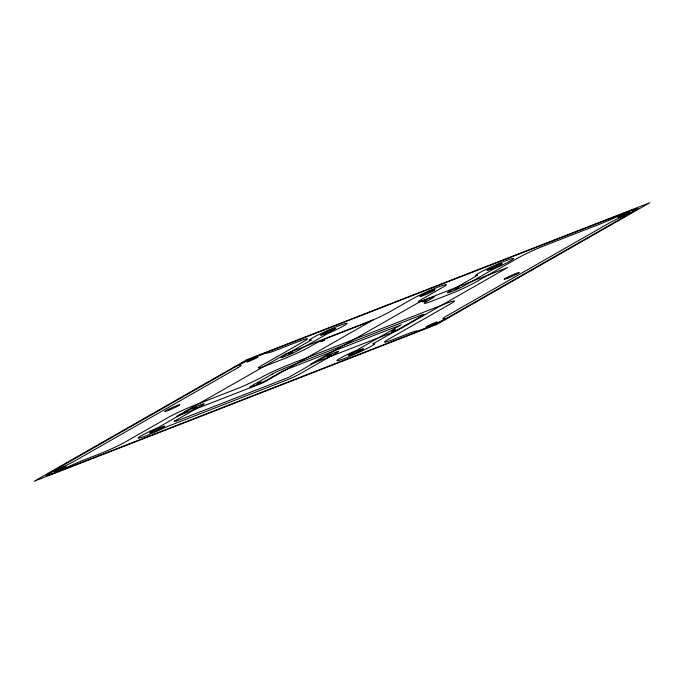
<?xml version="1.0" encoding="UTF-8"?>
<svg xmlns="http://www.w3.org/2000/svg" width="684" height="684" viewBox="0 0 684 684"><rect width="100%" height="100%" fill="white"/><g stroke="black" fill="none" stroke-linecap="round" stroke-linejoin="round"><path stroke-width="1.03" d="M192.956 408.852L196.736 407.16L192.991 408.878M292.359 352.559L288.648 354.226L292.367 352.508M320.779 341.658L324.558 339.974L320.813 341.692M331.005 354.902L327.268 356.569L331.013 354.851M391.624 331.458L395.403 329.773L391.633 331.492M455.057 289.349L458.836 287.665L455.125 289.375M257.364 383.75L261.126 382.082L257.364 383.75M422.883 301.875L426.645 300.208L422.883 301.875M246.967 359.664L34.2 481.254L437.033 324.336L649.8 202.746L246.967 359.664M238.631 365.008L48.88 473.448A18.724 1.308 -24.1 0 0 53.737 473.268L421.677 329.936A18.724 1.308 -24.1 0 0 445.369 318.992L635.12 210.552A18.724 1.308 -24.1 0 0 630.263 210.732L262.323 354.064A18.724 1.308 -24.1 0 0 238.631 365.008M237.964 367.693L74.924 460.871A20.802 1.454 -24.1 0 1 60.611 467.941L59.44 468.472A14.561 1.017 -24.1 0 0 47.264 475.081A14.561 1.017 -24.1 0 0 61.603 469.728L71.982 465.043A20.802 1.454 -24.1 0 1 83.995 459.956L99.163 454.048A20.802 1.454 -24.1 0 0 125.488 441.89L168.367 417.385A20.802 1.454 -24.1 0 1 194.683 405.227L235.287 389.41A20.802 1.454 -24.1 0 0 261.613 377.252A20.802 1.454 -24.1 0 1 287.93 365.102L446.002 303.525A20.802 1.454 -24.1 0 1 451.397 303.328L387.597 339.786A20.802 1.454 -24.1 0 0 392.992 339.589L408.16 333.681A20.802 1.454 -24.1 0 1 415.718 331.142L419.027 330.5A14.561 1.017 -24.1 0 0 435.862 323.712A14.561 1.017 -24.1 0 0 444.249 318.573L443.873 318.65A20.802 1.454 -24.1 0 1 446.036 316.307L609.076 223.129A20.802 1.454 -24.1 0 1 623.389 216.058L624.56 215.528A14.561 1.017 -24.1 0 0 636.736 208.919A14.561 1.017 -24.1 0 0 622.397 214.272L612.018 218.957A20.802 1.454 -24.1 0 1 600.005 224.044L544.712 245.582A20.802 1.454 -24.1 0 0 518.386 257.74L475.508 282.244A20.802 1.454 -24.1 0 1 449.191 294.402L432.852 300.763A20.802 1.454 -24.1 0 1 427.457 300.96L432.69 297.976A10.405 0.727 -24.1 0 0 429.988 298.07L426.765 299.327A20.802 1.454 -24.1 0 1 421.37 299.532L443.317 286.981A20.802 1.454 -24.1 0 0 437.922 287.186A20.802 1.454 -24.1 0 0 411.597 299.344L389.649 311.887A20.802 1.454 -24.1 0 1 363.324 324.045L327.91 337.836A10.405 0.727 -24.1 0 0 314.743 343.915L309.51 346.908A20.802 1.454 -24.1 0 1 283.193 359.066L266.854 365.427A20.802 1.454 -24.1 0 1 261.459 365.624L304.337 341.119A20.802 1.454 -24.1 0 0 298.934 341.325L275.84 350.319A20.802 1.454 -24.1 0 1 268.282 352.858L264.973 353.5A14.561 1.017 -24.1 0 0 248.138 360.288A14.561 1.017 -24.1 0 0 239.751 365.427L240.127 365.35A20.802 1.454 -24.1 0 1 237.964 367.693M286.177 353.748L176.318 416.53L263.545 382.553L373.404 319.77L286.177 353.748M186.92 411.11L158.337 427.44A20.802 1.454 -24.1 0 0 138.595 438.128A20.802 1.454 -24.1 0 0 165.708 427.175L286.254 380.219A10.405 0.727 -24.1 0 0 299.412 374.139L337.058 352.628A10.405 0.727 -24.1 0 0 334.365 352.722A10.405 0.727 -24.1 0 0 321.198 358.801L288.785 377.329L176.173 421.19A20.802 1.454 -24.1 0 0 174.198 421.267L202.78 404.928A10.405 0.727 -24.1 0 0 200.087 405.031A10.405 0.727 -24.1 0 0 186.92 411.11M311.134 340.128L282.552 356.458A10.405 0.727 -24.1 0 0 285.245 356.355A10.405 0.727 -24.1 0 0 298.412 350.276L326.995 333.946A20.802 1.454 -24.1 0 0 347.002 323.284A20.802 1.454 -24.1 0 0 322.703 332.749A20.802 1.454 -24.1 0 0 311.134 340.128M272.241 374.071L251.31 386.024A10.405 0.727 -24.1 0 0 254.012 385.93A10.405 0.727 -24.1 0 0 267.17 379.851L282.868 370.882L401.286 324.755L357.005 350.054A20.802 1.454 -24.1 0 0 336.998 360.716A20.802 1.454 -24.1 0 0 361.297 351.251A20.802 1.454 -24.1 0 0 372.865 343.872L422.379 315.581A10.405 0.727 -24.1 0 0 419.677 315.683L285.399 367.992A10.405 0.727 -24.1 0 0 272.241 374.071M420.455 301.447L310.596 364.23L397.823 330.252L507.682 267.47L420.455 301.447M477.603 275.276L449.02 291.615A10.405 0.727 -24.1 0 0 451.722 291.512A10.405 0.727 -24.1 0 0 464.881 285.433L493.463 269.094A20.802 1.454 -24.1 0 0 513.47 258.432A20.802 1.454 -24.1 0 0 489.171 267.897A20.802 1.454 -24.1 0 0 477.603 275.276M57.61 470.806A6.241 0.436 -24.1 0 0 66.22 466.574A6.241 0.436 -24.1 0 0 57.73 469.925A6.241 0.436 -24.1 0 0 57.61 470.806M249.455 361.169A6.241 0.436 -24.1 0 0 258.065 356.937A6.241 0.436 -24.1 0 0 249.574 360.288A6.241 0.436 -24.1 0 0 249.455 361.169M620.568 216.606A6.241 0.436 -24.1 0 0 629.177 212.373A6.241 0.436 -24.1 0 0 620.687 215.725A6.241 0.436 -24.1 0 0 620.568 216.606M428.731 326.242A6.241 0.436 -24.1 0 0 437.332 322.01A6.241 0.436 -24.1 0 0 428.842 325.362A6.241 0.436 -24.1 0 0 428.731 326.242M490.719 269.282A8.319 0.581 -24.1 0 0 502.193 263.639A8.319 0.581 -24.1 0 0 490.873 268.111A8.319 0.581 -24.1 0 0 490.719 269.282M324.242 334.125A8.319 0.581 -24.1 0 0 335.724 328.482A8.319 0.581 -24.1 0 0 324.404 332.954A8.319 0.581 -24.1 0 0 324.242 334.125M351.995 354.415A8.319 0.581 -24.1 0 0 363.478 348.772A8.319 0.581 -24.1 0 0 352.157 353.243A8.319 0.581 -24.1 0 0 351.995 354.415M423.576 295.437A8.319 0.581 -24.1 0 0 435.058 289.794A8.319 0.581 -24.1 0 0 423.738 294.265A8.319 0.581 -24.1 0 0 423.576 295.437M153.327 431.801A8.319 0.581 -24.1 0 0 164.81 426.158A8.319 0.581 -24.1 0 0 153.49 430.629A8.319 0.581 -24.1 0 0 153.327 431.801M168.426 410.374A8.319 0.581 -24.1 0 0 179.901 404.731A8.319 0.581 -24.1 0 0 168.58 409.203A8.319 0.581 -24.1 0 0 168.426 410.374M507.819 278.166A8.319 0.581 -24.1 0 0 519.293 272.523A8.319 0.581 -24.1 0 0 507.973 276.994A8.319 0.581 -24.1 0 0 507.819 278.166"/></g></svg>
